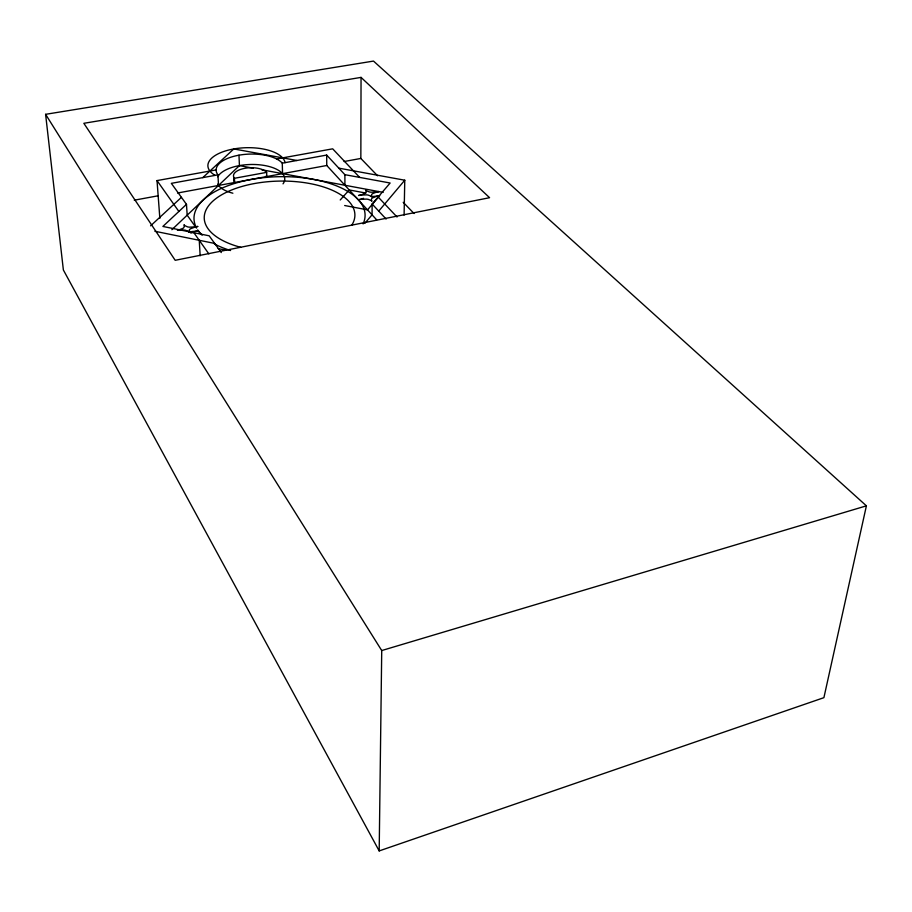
<?xml version="1.0" encoding="UTF-8"?>
<svg xmlns="http://www.w3.org/2000/svg" width="912" height="912" viewBox="0 0 912 912"><rect width="100%" height="100%" fill="white"/><g stroke="black" fill="none" stroke-linecap="round" stroke-linejoin="round"><path stroke-width="1.37" d="M377.591 175.788L360.844 158.449L361.049 77.395L83.836 123.302L175.195 260.296L489.596 197.699L361.049 77.395M196.069 227.635L187.177 215.175L186.481 204.345L171.342 183.346L217.957 174.865A34.189 15.162 -1.6 0 1 238.75 155.222A34.189 15.162 -1.6 0 1 282.275 163.157L326.667 155.074L344.884 174.682L390.142 183.016L372.142 204.014L372.062 214.822L364.891 223.292M379.187 850.919L381.729 650.552L45.6 114.319L373.498 61.081L866.4 505.841L823.901 697.669L379.187 850.919L63.373 269.986L45.6 114.319M404.096 215.107L404.768 180.211L338.808 168.15M378.731 211.105L404.768 180.211M379.711 195.647L367.525 209.874L344.679 205.519M340.222 199.979L349.228 189.947L365.849 193.059M171.855 229.71L239.423 165.608L238.978 155.188M186.481 204.345L162.872 226.45L209.179 235.809L221.274 252.578M150.594 225.834L181.431 197.345M202.772 177.635L233.814 148.941L296.947 160.489M190.847 233.119L195.008 231.534A25.764 12.346 -2.7 0 1 197.516 230.918L198.041 230.816M363.569 198.326L361.289 199.078A24.157 11.012 0 0 1 358.986 199.648L358.564 199.739A24.727 11.548 0.3 0 1 361.505 199.306L366.385 199.101A5.711 2.645 0.3 0 1 368.243 199.363L370.865 200.412A10.933 5.062 0.2 0 1 371.948 201.199L371.948 201.199A10.876 5.016 0.6 0 1 371.503 200.287L371.401 199.523M381.729 650.552L866.4 505.841M378.993 195.784L378.503 195.886A24.601 11.434 0.7 0 0 376.223 196.456L372.529 197.904A5.7 2.633 0.5 0 0 371.674 198.702M378.97 191.554L378.548 191.645A24.635 11.389 0.7 0 0 376.257 192.204L372.563 193.663A5.711 2.622 0.5 0 0 371.697 194.45L371.526 196.023A10.898 5.005 0.6 0 0 372.016 196.924L371.982 196.935A10.944 5.05 0.2 0 0 370.888 196.148L368.266 195.111A5.723 2.633 0.3 0 0 366.407 194.849L361.517 195.054A24.772 11.514 0.3 0 0 358.564 195.487L358.997 195.396A24.191 10.978 0 0 0 361.3 194.826L365.028 193.367A5.689 2.599 0.2 0 0 365.894 192.58L366.077 191.018A10.853 4.959 0.1 0 0 365.598 190.129L365.598 190.129A10.807 4.913 0.5 0 0 366.715 190.893L369.326 191.919A5.666 2.588 0.4 0 0 371.173 192.193L376.052 191.987A23.427 10.591 0.4 0 0 378.799 191.588L379.027 191.543M197.779 226.45L197.254 226.564A25.81 12.312 -2.7 0 0 194.746 227.179L190.562 228.752A5.985 2.827 -2.8 0 0 189.502 229.607L188.978 231.317A11.423 5.404 -2.7 0 0 189.217 232.15M234.167 178.114A17.089 7.672 -1.6 0 0 234.623 182.491L234.441 178.285L266.646 172.368L266.783 176.552A17.089 7.672 -1.6 0 0 266.19 175.936M134.281 200.184L158.061 195.806M344.063 161.538L360.844 158.449M177.544 193.013L326.77 165.494L376.69 219.86M378.936 195.795L378.765 195.829A23.393 10.625 0.4 0 1 376.018 196.228L373.247 196.456M159.851 218.378L157.024 180.587L216.133 169.906M276.621 158.962L332.686 148.827L359.636 177.395M178.729 230.257L183.893 230.041A6.008 2.839 -3.1 0 1 185.763 230.326L188.282 231.454A11.491 5.449 -3.1 0 1 189.126 232.172M191.908 231.534L194.837 231.295A25.183 11.765 -2.8 0 0 197.972 230.827M372.541 196.468L371.15 196.433M189.719 231.523L190.426 231.557M239.423 165.608L253.342 168.207M261.687 169.757L383.165 192.386M154.88 231.26L214.673 243.436M218.15 248.6L226.495 250.31M403.207 202.304L414.048 213.522M378.138 197.003L397.016 216.999M372.142 204.014L386.107 219.04M197.676 229.904L200.914 234.441M157.024 180.587L178.866 211.47M193.88 232.72L208.859 253.889M199.238 240.289L200.173 255.839M217.957 174.865L218.504 185.455M282.275 163.157L282.56 173.645M326.667 155.074L326.77 165.494M344.884 174.682L344.918 185.261M215.107 175.389A38.635 17.043 -1.6 0 1 233.438 149.009A38.635 17.043 -1.6 0 1 285.057 162.655M217.74 176.734A34.052 15.287 -1.6 0 1 260.308 164.89A34.052 15.287 -1.6 0 1 283.039 183.848M232.879 193.219A34.052 15.287 -1.6 0 1 217.637 184.156M196.559 228A85.557 40.094 -1.3 0 1 278.137 176.711A85.557 40.094 -1.3 0 1 363.09 223.907M230.599 250.538A85.557 40.094 -1.3 0 1 214.274 243.846M202.145 235.216A85.557 40.094 -1.3 0 1 198.292 230.77M234.441 178.285A17.123 7.649 -1.6 0 1 244.792 168.321A17.123 7.649 -1.6 0 1 266.646 172.368M197.71 226.461A25.228 11.719 -2.8 0 1 194.575 226.928L189.445 227.156A5.939 2.793 -2.9 0 1 187.564 226.871L185.068 225.754A11.32 5.301 -2.8 0 1 184.11 224.922L183.973 224.762A11.149 5.233 -3.2 0 1 184.144 225.059A11.389 5.347 -3.2 0 1 184.372 225.88L183.848 227.578A5.962 2.804 -3.1 0 1 182.776 228.433L178.57 230.018A25.388 11.822 -3.2 0 1 177.384 230.326M240.745 247.312A75.331 35.306 -1.3 0 1 211.972 201.962A75.331 35.306 -1.3 0 1 306.991 183.038A75.331 35.306 -1.3 0 1 351.77 225.207"/></g></svg>
